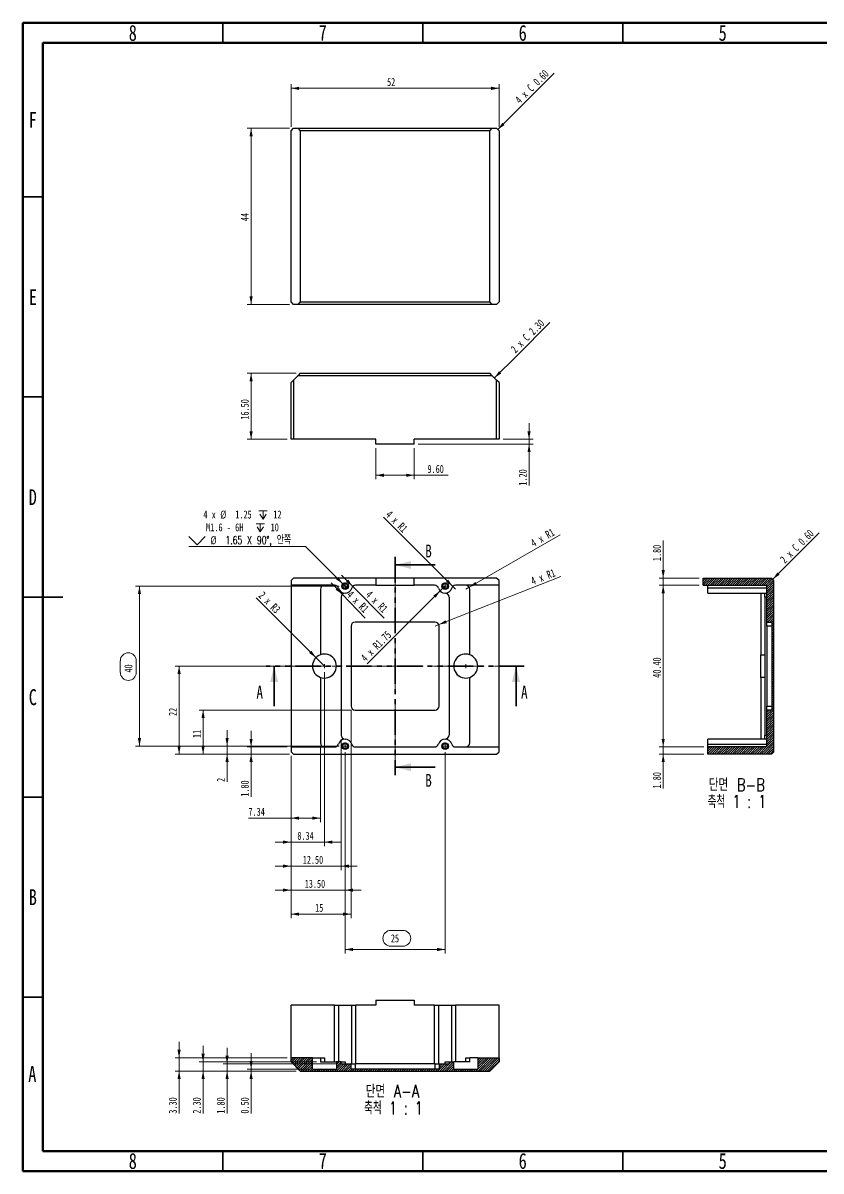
# Model space of a CAD drawing. Header units: millimetres. Extents: x 15 to 415, y 5 to 292.
# Drawn here: x 15 to 214.5, y 5 to 292 of the extents above; entities that cross this region are included whole.
import ezdxf

# ---------------------------------------------------------------- set-up
doc = ezdxf.new("R2010")
doc.units = ezdxf.units.MM
doc.linetypes.add('CENTERX2', pattern=[20.32, 12.7, -2.54, 2.54, -2.54])
doc.linetypes.add('PHANTOM', pattern=[12.7, 6.35, -1.27, 1.27, -1.27, 1.27, -1.27])
doc.styles.add('SLDTEXTSTYLE0', font='TXT', dxfattribs={"width": 0.75})
doc.styles.add('SLDTEXTSTYLE10', font='TXT', dxfattribs={"width": 0.75, "bigfont": 'bigfont'})
doc.styles.add('SLDTEXTSTYLE11', font='TXT', dxfattribs={"width": 0.65625, "bigfont": 'bigfont'})
doc.styles.add('SLDTEXTSTYLE7', font='TXT', dxfattribs={"width": 0.666667})
doc.styles.add('SLDTEXTSTYLE8', font='TXT', dxfattribs={"width": 0.694444})
doc.styles.add('SLDTEXTSTYLE9', font='TXT', dxfattribs={"width": 0.696429, "bigfont": 'bigfont'})
doc.dimstyles.new('SLDDIMSTYLE0', dxfattribs={"dimtxt": 2, "dimasz": 2, "dimexe": 0, "dimexo": 0.0625, "dimgap": 0.5, "dimtad": 0, "dimtih": 1, "dimtoh": 1, "dimrnd": 1e-09, "dimzin": 12, "dimdsep": 46, "dimtxsty": 'SLDTEXTSTYLE0', "dimblk1": 'NONE', "dimsah": 1, "dimcen": 0, "dimadec": 0, "dimazin": 3, "dimtfac": 1, "dimtmove": 0, "dimatfit": 3, "dimldrblk": 'NONE', "dimfxl": 1, "dimfrac": 2, "dimtolj": 1, "dimtzin": 12, "dimarcsym": 0})
doc.dimstyles.new('SLDDIMSTYLE1', dxfattribs={"dimtxt": 2, "dimasz": 2, "dimexe": 0, "dimexo": 0.0625, "dimgap": 0.5, "dimtad": 1, "dimrnd": 1e-09, "dimzin": 4, "dimdsep": 46, "dimtxsty": 'SLDTEXTSTYLE0', "dimsah": 1, "dimcen": 0.09, "dimadec": 0, "dimazin": 1, "dimtfac": 1, "dimtmove": 0, "dimatfit": 0, "dimfxl": 1, "dimfrac": 2, "dimtolj": 1, "dimtzin": 12, "dimarcsym": 0})
doc.dimstyles.new('SLDDIMSTYLE2', dxfattribs={"dimtxt": 2, "dimasz": 2, "dimexe": 0, "dimexo": 0.0625, "dimgap": 0.5, "dimtad": 1, "dimrnd": 1e-09, "dimzin": 12, "dimdsep": 46, "dimtxsty": 'SLDTEXTSTYLE0', "dimsah": 1, "dimcen": 0.09, "dimadec": 0, "dimazin": 3, "dimtfac": 1, "dimtmove": 0, "dimatfit": 0, "dimfxl": 1, "dimfrac": 2, "dimtolj": 1, "dimtzin": 12, "dimarcsym": 0})
doc.dimstyles.new('SLDDIMSTYLE3', dxfattribs={"dimtxt": 2, "dimasz": 2, "dimexe": 0, "dimexo": 0.0625, "dimgap": 0.5, "dimtad": 1, "dimrnd": 1e-09, "dimzin": 12, "dimdsep": 46, "dimtxsty": 'SLDTEXTSTYLE0', "dimsah": 1, "dimcen": 0.09, "dimadec": 0, "dimazin": 3, "dimtfac": 1, "dimtofl": 0, "dimtmove": 0, "dimatfit": 3, "dimfxl": 1, "dimfrac": 2, "dimtolj": 1, "dimtzin": 12, "dimarcsym": 0})
doc.dimstyles.new('SLDDIMSTYLE4', dxfattribs={"dimtxt": 2, "dimasz": 2, "dimexe": 0, "dimexo": 0.0625, "dimgap": 0.5, "dimtad": 1, "dimrnd": 1e-09, "dimzin": 12, "dimdsep": 46, "dimtxsty": 'SLDTEXTSTYLE0', "dimsah": 1, "dimcen": 0, "dimadec": 0, "dimazin": 3, "dimtfac": 1, "dimtofl": 0, "dimtmove": 0, "dimatfit": 3, "dimfxl": 1, "dimfrac": 2, "dimtolj": 1, "dimtzin": 12, "dimarcsym": 0})
doc.dimstyles.new('SLDDIMSTYLE5', dxfattribs={"dimtxt": 2, "dimasz": 2, "dimexe": 0, "dimexo": 0.0625, "dimgap": 0.5, "dimtad": 1, "dimrnd": 1e-09, "dimzin": 12, "dimdsep": 46, "dimtxsty": 'SLDTEXTSTYLE0', "dimsah": 1, "dimcen": 0, "dimadec": 0, "dimazin": 3, "dimtfac": 1, "dimtofl": 0, "dimtmove": 1, "dimatfit": 3, "dimfxl": 1, "dimfrac": 2, "dimtolj": 1, "dimtzin": 12, "dimarcsym": 0})
doc.dimstyles.new('SLDDIMSTYLE6', dxfattribs={"dimtxt": 2, "dimasz": 2, "dimexe": 0, "dimexo": 0.0625, "dimgap": 0.5, "dimtad": 1, "dimrnd": 1e-09, "dimzin": 4, "dimdsep": 46, "dimtxsty": 'SLDTEXTSTYLE0', "dimsah": 1, "dimcen": 0.09, "dimadec": 0, "dimazin": 1, "dimtfac": 1, "dimtofl": 0, "dimtmove": 0, "dimatfit": 3, "dimfxl": 1, "dimfrac": 2, "dimtolj": 1, "dimtzin": 12, "dimarcsym": 0})
doc.dimstyles.new('SLDDIMSTYLE7', dxfattribs={"dimtxt": 2, "dimasz": 2, "dimexe": 0, "dimexo": 0.0625, "dimgap": 0.5, "dimtad": 1, "dimrnd": 1e-09, "dimzin": 0, "dimdsep": 46, "dimtxsty": 'SLDTEXTSTYLE0', "dimsah": 1, "dimcen": 0.09, "dimadec": 0, "dimazin": 0, "dimtfac": 1, "dimtmove": 0, "dimatfit": 0, "dimfxl": 1, "dimfrac": 2, "dimtolj": 1, "dimtzin": 12, "dimarcsym": 0})

# ---------------------------------------------------------------- blocks, each defined once
blk = doc.blocks.new('SW_SYMBOL_HOLE_DEPTH')
at = {"color": 0, "linetype": 'Continuous', "lineweight": 18}
for p, q in [((0, 875), (800, 875)), ((100, 555), (400, 75)), ((400, 875), (400, 75)), ((700, 555), (400, 75))]:
    blk.add_line(p, q, dxfattribs=at)
blk = doc.blocks.new('SW_SYMBOL_HOLE_SINK')
at = {"color": 0, "linetype": 'Continuous', "lineweight": 18}
for p, q in [((0, 875), (800, 75)), ((800, 75), (1600, 875))]:
    blk.add_line(p, q, dxfattribs=at)
blk = doc.blocks.new('_D')
at = {"color": 7, "linetype": 'Continuous', "lineweight": 18}
for p, q in [((85.66, 161.11), (56.48, 161.11)), ((94.96, 151.82), (85.66, 161.11)), ((96.12, 150.65), (94.96, 151.82))]:
    blk.add_line(p, q, dxfattribs=at)
blk.add_solid([(94.96, 151.82), (93.82, 153.51), (93.26, 152.95)], dxfattribs=at)
at = {"color": 7, "linetype": 'Continuous', "lineweight": 18, "xscale": 0.0025546875, "yscale": 0.0025546875, "zscale": 0.0025546875}
for name, p in [('SW_SYMBOL_HOLE_DEPTH', (74, 167.8)), ('SW_SYMBOL_HOLE_DEPTH', (73.32, 164.59)), ('SW_SYMBOL_HOLE_SINK', (56.48, 161.38))]:
    blk.add_blockref(name, p, dxfattribs=at)
at = {"color": 7, "linetype": 'Continuous', "lineweight": 18, "char_height": 2, "attachment_point": 1}
for s, insert, style in [('4 x', (60.1, 170.13), 'SLDTEXTSTYLE7'), ('%%c', (64.33, 170.1), 'SLDTEXTSTYLE0'), ('1.25', (68.1, 170.13), 'SLDTEXTSTYLE0'), ('12', (77.61, 170.13), 'SLDTEXTSTYLE0'), ('M1.6 - 6H', (60.77, 166.92), 'SLDTEXTSTYLE8'), ('10', (76.93, 166.92), 'SLDTEXTSTYLE0'), ('%%c', (61.88, 163.69), 'SLDTEXTSTYLE0'), ('1.65 X 90\\M+1818B, 안쪽', (65.65, 163.72), 'SLDTEXTSTYLE9')]:
    blk.add_mtext(s, dxfattribs=dict(at, insert=insert, style=style))
blk = doc.blocks.new('_NONE')
blk = doc.blocks.new('_D_1')
at = {"color": 7, "linetype": 'Continuous', "lineweight": 18}
for p, q in [((72.04, 111.03), (72.04, 115.03)), ((81.04, 111.03), (71.04, 111.03)), ((81.64, 109.23), (71.04, 109.23)), ((72.04, 109.23), (72.04, 111.03)), ((72.04, 109.23), (72.04, 98.58))]:
    blk.add_line(p, q, dxfattribs=at)
for points in [[(72.04, 111.03), (72.44, 113.03), (71.64, 113.03)], [(72.04, 109.23), (71.64, 107.23), (72.44, 107.23)]]:
    blk.add_solid(points, dxfattribs=at)
at = {"color": 7, "linetype": 'Continuous', "lineweight": 18, "insert": (69.46, 98.58), "char_height": 2, "attachment_point": 1, "rotation": 90, "style": 'SLDTEXTSTYLE0'}
blk.add_mtext('1.80', dxfattribs=at)
blk = doc.blocks.new('_D_2')
at = {"color": 7, "linetype": 'Continuous', "lineweight": 18}
for p, q in [((66.04, 111.23), (66.04, 115.23)), ((94.04, 111.23), (65.04, 111.23)), ((81.64, 109.23), (65.04, 109.23)), ((66.04, 109.23), (66.04, 111.23)), ((66.04, 109.23), (66.04, 102.28))]:
    blk.add_line(p, q, dxfattribs=at)
for points in [[(66.04, 111.23), (66.44, 113.23), (65.64, 113.23)], [(66.04, 109.23), (65.64, 107.23), (66.44, 107.23)]]:
    blk.add_solid(points, dxfattribs=at)
at = {"color": 7, "linetype": 'Continuous', "lineweight": 18, "insert": (63.46, 102.28), "char_height": 2, "attachment_point": 1, "rotation": 90, "style": 'SLDTEXTSTYLE0'}
blk.add_mtext('2', dxfattribs=at)
blk = doc.blocks.new('_D_3')
at = {"color": 7, "linetype": 'Continuous', "lineweight": 18}
for p, q in [((97.04, 120.23), (59.04, 120.23)), ((60.04, 109.23), (60.04, 120.23)), ((81.64, 109.23), (59.04, 109.23))]:
    blk.add_line(p, q, dxfattribs=at)
for points in [[(60.04, 120.23), (59.64, 118.23), (60.44, 118.23)], [(60.04, 109.23), (60.44, 111.23), (59.64, 111.23)]]:
    blk.add_solid(points, dxfattribs=at)
at = {"color": 7, "linetype": 'Continuous', "lineweight": 18, "insert": (57.46, 113.26), "char_height": 2, "attachment_point": 1, "rotation": 90, "style": 'SLDTEXTSTYLE0'}
blk.add_mtext('11', dxfattribs=at)
blk = doc.blocks.new('_D_4')
at = {"color": 7, "linetype": 'Continuous', "lineweight": 18}
for p, q in [((88.88, 131.23), (53.04, 131.23)), ((54.04, 109.23), (54.04, 131.23)), ((81.64, 109.23), (53.04, 109.23))]:
    blk.add_line(p, q, dxfattribs=at)
for points in [[(54.04, 131.23), (53.64, 129.23), (54.44, 129.23)], [(54.04, 109.23), (54.44, 111.23), (53.64, 111.23)]]:
    blk.add_solid(points, dxfattribs=at)
at = {"color": 7, "linetype": 'Continuous', "lineweight": 18, "insert": (51.46, 118.76), "char_height": 2, "attachment_point": 1, "rotation": 90, "style": 'SLDTEXTSTYLE0'}
blk.add_mtext('22', dxfattribs=at)
blk = doc.blocks.new('_D_5')
at = {"color": 7, "linetype": 'Continuous', "lineweight": 18}
for p, q in [((89.38, 111.03), (89.38, 92.23)), ((82.04, 108.83), (82.04, 92.23)), ((82.04, 93.23), (71.39, 93.23)), ((82.04, 93.23), (89.38, 93.23))]:
    blk.add_line(p, q, dxfattribs=at)
for points in [[(82.04, 93.23), (84.04, 92.83), (84.04, 93.63)], [(89.38, 93.23), (87.38, 93.63), (87.38, 92.83)]]:
    blk.add_solid(points, dxfattribs=at)
at = {"color": 7, "linetype": 'Continuous', "lineweight": 18, "insert": (71.39, 95.81), "char_height": 2, "attachment_point": 1, "style": 'SLDTEXTSTYLE0'}
blk.add_mtext('7.34', dxfattribs=at)
blk = doc.blocks.new('_D_6')
at = {"color": 7, "linetype": 'Continuous', "lineweight": 18}
for p, q in [((90.38, 129.73), (90.38, 86.23)), ((82.04, 108.83), (82.04, 86.23)), ((82.04, 87.23), (78.04, 87.23)), ((82.04, 87.23), (90.38, 87.23)), ((90.38, 87.23), (94.38, 87.23))]:
    blk.add_line(p, q, dxfattribs=at)
for points in [[(82.04, 87.23), (80.04, 87.63), (80.04, 86.83)], [(90.38, 87.23), (92.38, 86.83), (92.38, 87.63)]]:
    blk.add_solid(points, dxfattribs=at)
at = {"color": 7, "linetype": 'Continuous', "lineweight": 18, "insert": (83.62, 89.81), "char_height": 2, "attachment_point": 1, "style": 'SLDTEXTSTYLE0'}
blk.add_mtext('8.34', dxfattribs=at)
blk = doc.blocks.new('_D_7')
at = {"color": 7, "linetype": 'Continuous', "lineweight": 18}
for p, q in [((94.54, 112.98), (94.54, 80.23)), ((82.04, 108.83), (82.04, 80.23)), ((82.04, 81.23), (78.04, 81.23)), ((82.04, 81.23), (94.54, 81.23)), ((94.54, 81.23), (98.54, 81.23))]:
    blk.add_line(p, q, dxfattribs=at)
for points in [[(82.04, 81.23), (80.04, 81.63), (80.04, 80.83)], [(94.54, 81.23), (96.54, 80.83), (96.54, 81.63)]]:
    blk.add_solid(points, dxfattribs=at)
at = {"color": 7, "linetype": 'Continuous', "lineweight": 18, "insert": (84.96, 83.81), "char_height": 2, "attachment_point": 1, "style": 'SLDTEXTSTYLE0'}
blk.add_mtext('12.50', dxfattribs=at)
blk = doc.blocks.new('_D_8')
at = {"color": 7, "linetype": 'Continuous', "lineweight": 18}
for p, q in [((95.54, 109.73), (95.54, 74.23)), ((82.04, 108.83), (82.04, 74.23)), ((82.04, 75.23), (78.04, 75.23)), ((82.04, 75.23), (95.54, 75.23)), ((95.54, 75.23), (99.54, 75.23))]:
    blk.add_line(p, q, dxfattribs=at)
for points in [[(82.04, 75.23), (80.04, 75.63), (80.04, 74.83)], [(95.54, 75.23), (97.54, 74.83), (97.54, 75.63)]]:
    blk.add_solid(points, dxfattribs=at)
at = {"color": 7, "linetype": 'Continuous', "lineweight": 18, "insert": (85.46, 77.81), "char_height": 2, "attachment_point": 1, "style": 'SLDTEXTSTYLE0'}
blk.add_mtext('13.50', dxfattribs=at)
blk = doc.blocks.new('_D_9')
at = {"color": 7, "linetype": 'Continuous', "lineweight": 18}
for p, q in [((97.04, 120.23), (97.04, 68.23)), ((82.04, 108.83), (82.04, 68.23)), ((82.04, 69.23), (97.04, 69.23))]:
    blk.add_line(p, q, dxfattribs=at)
for points in [[(82.04, 69.23), (84.04, 68.83), (84.04, 69.63)], [(97.04, 69.23), (95.04, 69.63), (95.04, 68.83)]]:
    blk.add_solid(points, dxfattribs=at)
at = {"color": 7, "linetype": 'Continuous', "lineweight": 18, "insert": (88.06, 71.81), "char_height": 2, "attachment_point": 1, "style": 'SLDTEXTSTYLE0'}
blk.add_mtext('15', dxfattribs=at)
blk = doc.blocks.new('_D_10')
at = {"color": 7, "linetype": 'Continuous', "lineweight": 18}
for q in [(73.34, 148.27), (90.38, 131.23)]:
    blk.add_line((88.26, 133.35), q, dxfattribs=at)
blk.add_solid([(88.26, 133.35), (87.13, 135.05), (86.56, 134.49)], dxfattribs=at)
at = {"color": 7, "linetype": 'Continuous', "lineweight": 18, "char_height": 2, "attachment_point": 1, "rotation": 315}
for s, insert, style in [('2 x', (75.16, 150.09), 'SLDTEXTSTYLE7'), ('R3', (78.15, 147.1), 'SLDTEXTSTYLE0')]:
    blk.add_mtext(s, dxfattribs=dict(at, insert=insert, style=style))
blk = doc.blocks.new('_D_11')
at = {"color": 7, "linetype": 'Continuous', "lineweight": 18}
for q in [(149.52, 153.6), (118.04, 141.23)]:
    blk.add_line((118.97, 141.6), q, dxfattribs=at)
blk.add_solid([(118.97, 141.6), (120.98, 141.96), (120.69, 142.7)], dxfattribs=at)
at = {"color": 7, "linetype": 'Continuous', "lineweight": 18, "char_height": 2, "attachment_point": 1, "rotation": 21.4494}
for s, insert, style in [('R1', (145.7, 154.87), 'SLDTEXTSTYLE0'), ('4 x', (141.75, 153.32), 'SLDTEXTSTYLE7')]:
    blk.add_mtext(s, dxfattribs=dict(at, insert=insert, style=style))
blk = doc.blocks.new('_D_12')
at = {"color": 7, "linetype": 'Continuous', "lineweight": 18}
for q in [(101.09, 131.79), (120.54, 151.23)]:
    blk.add_line((119.3, 150), q, dxfattribs=at)
blk.add_solid([(119.3, 150), (117.6, 148.86), (118.17, 148.3)], dxfattribs=at)
at = {"color": 7, "linetype": 'Continuous', "lineweight": 18, "char_height": 2, "attachment_point": 1, "rotation": 45}
for s, insert, style in [('R1.75', (102.27, 136.6), 'SLDTEXTSTYLE0'), ('4 x', (99.27, 133.61), 'SLDTEXTSTYLE7')]:
    blk.add_mtext(s, dxfattribs=dict(at, insert=insert, style=style))
blk = doc.blocks.new('_D_13')
at = {"color": 7, "linetype": 'Continuous', "lineweight": 18}
for q in [(149.33, 164.08), (125.7, 150.43)]:
    blk.add_line((126.57, 150.93), q, dxfattribs=at)
blk.add_solid([(126.57, 150.93), (128.5, 151.59), (128.1, 152.28)], dxfattribs=at)
at = {"color": 7, "linetype": 'Continuous', "lineweight": 18, "char_height": 2, "attachment_point": 1, "rotation": 30}
for s, insert, style in [('R1', (145.36, 164.76), 'SLDTEXTSTYLE0'), ('4 x', (141.69, 162.64), 'SLDTEXTSTYLE7')]:
    blk.add_mtext(s, dxfattribs=dict(at, insert=insert, style=style))
blk = doc.blocks.new('_D_14')
at = {"color": 7, "linetype": 'Continuous', "lineweight": 18}
for q in [(94.65, 153.98), (105.31, 143.23)]:
    blk.add_line((97.46, 151.14), q, dxfattribs=at)
blk.add_solid([(97.46, 151.14), (96.34, 152.84), (95.77, 152.28)], dxfattribs=at)
at = {"color": 7, "linetype": 'Continuous', "lineweight": 18, "char_height": 2, "attachment_point": 1, "rotation": 315}
for s, insert, style in [('4 x', (101.95, 150.24), 'SLDTEXTSTYLE7'), ('R1', (104.95, 147.24), 'SLDTEXTSTYLE0')]:
    blk.add_mtext(s, dxfattribs=dict(at, insert=insert, style=style))
blk = doc.blocks.new('_D_15')
at = {"color": 7, "linetype": 'Continuous', "lineweight": 18}
for q in [(92.04, 152.06), (100.6, 143.25)]:
    blk.add_line((94.83, 149.19), q, dxfattribs=at)
blk.add_solid([(94.83, 149.19), (93.72, 150.9), (93.15, 150.35)], dxfattribs=at)
at = {"color": 7, "linetype": 'Continuous', "lineweight": 18, "char_height": 2, "attachment_point": 1, "rotation": 315}
for s, insert, style in [('4 x', (97.24, 150.26), 'SLDTEXTSTYLE7'), ('R1', (100.24, 147.27), 'SLDTEXTSTYLE0')]:
    blk.add_mtext(s, dxfattribs=dict(at, insert=insert, style=style))
blk = doc.blocks.new('_D_16')
at = {"color": 7, "linetype": 'Continuous', "lineweight": 18}
for q in [(105.13, 168.48), (123.17, 150.43)]:
    blk.add_line((122.46, 151.14), q, dxfattribs=at)
blk.add_solid([(122.46, 151.14), (121.33, 152.84), (120.77, 152.27)], dxfattribs=at)
at = {"color": 7, "linetype": 'Continuous', "lineweight": 18, "char_height": 2, "attachment_point": 1, "rotation": 315}
for s, insert, style in [('4 x', (106.95, 170.3), 'SLDTEXTSTYLE7'), ('R1', (109.94, 167.3), 'SLDTEXTSTYLE0')]:
    blk.add_mtext(s, dxfattribs=dict(at, insert=insert, style=style))
blk = doc.blocks.new('_D_17')
at = {"color": 7, "linetype": 'Continuous', "lineweight": 18}
for p, q in [((95.54, 109.73), (95.54, 59.39)), ((120.54, 109.73), (120.54, 59.39)), ((107, 65.17), (109.96, 65.17)), ((95.54, 60.39), (120.54, 60.39)), ((109.96, 61.19), (107, 61.19))]:
    blk.add_line(p, q, dxfattribs=at)
for centre, start, end in [((107, 63.18), 90, 270), ((109.96, 63.18), 270, 90)]:
    blk.add_arc(centre, 1.99, start, end, dxfattribs=at)
for points in [[(95.54, 60.39), (97.54, 59.99), (97.54, 60.79)], [(120.54, 60.39), (118.54, 60.79), (118.54, 59.99)]]:
    blk.add_solid(points, dxfattribs=at)
at = {"color": 7, "linetype": 'Continuous', "lineweight": 18, "insert": (107, 64.17), "char_height": 2, "attachment_point": 1, "style": 'SLDTEXTSTYLE0'}
blk.add_mtext('25', dxfattribs=at)
blk = doc.blocks.new('_D_18')
at = {"color": 7, "linetype": 'Continuous', "lineweight": 18}
for p, q in [((94.04, 151.23), (43.13, 151.23)), ((44.13, 151.23), (44.13, 111.23)), ((39.34, 129.62), (39.34, 132.58)), ((43.33, 132.58), (43.33, 129.62)), ((94.04, 111.23), (43.13, 111.23))]:
    blk.add_line(p, q, dxfattribs=at)
for centre, start, end in [((41.34, 132.58), 0, 180), ((41.34, 129.62), 180, 0)]:
    blk.add_arc(centre, 1.99, start, end, dxfattribs=at)
for points in [[(44.13, 151.23), (43.73, 149.23), (44.53, 149.23)], [(44.13, 111.23), (44.53, 113.23), (43.73, 113.23)]]:
    blk.add_solid(points, dxfattribs=at)
at = {"color": 7, "linetype": 'Continuous', "lineweight": 18, "insert": (40.35, 129.62), "char_height": 2, "attachment_point": 1, "rotation": 90, "style": 'SLDTEXTSTYLE0'}
blk.add_mtext('40', dxfattribs=at)
blk = doc.blocks.new('SW_CENTERMARKSYMBOL_0')
at = {"color": 0, "linetype": 'Continuous', "lineweight": 0}
for q in [(-0.5, 0), (0, 0.5), (0, -0.5), (0.5, 0)]:
    blk.add_line((0, 0), q, dxfattribs=at)
blk = doc.blocks.new('SW_CENTERMARKSYMBOL_1')
at = {"color": 0, "linetype": 'Continuous', "lineweight": 0}
for q in [(-0.5, 0), (0, 0.5), (0, -0.5), (0.5, 0)]:
    blk.add_line((0, 0), q, dxfattribs=at)
blk = doc.blocks.new('SW_CENTERMARKSYMBOL_2')
at = {"color": 0, "linetype": 'Continuous', "lineweight": 0}
for q in [(-0.5, 0), (0, 0.5), (0, -0.5), (0.5, 0)]:
    blk.add_line((0, 0), q, dxfattribs=at)
blk = doc.blocks.new('SW_CENTERMARKSYMBOL_3')
at = {"color": 0, "linetype": 'Continuous', "lineweight": 0}
for q in [(-0.5, 0), (0, 0.5), (0, -0.5), (0.5, 0)]:
    blk.add_line((0, 0), q, dxfattribs=at)
blk = doc.blocks.new('SW_CENTERMARKSYMBOL_4')
at = {"color": 0, "linetype": 'Continuous', "lineweight": 0}
for q in [(-0.5, 0), (0, 0.5), (0, -0.5), (0.5, 0)]:
    blk.add_line((0, 0), q, dxfattribs=at)
blk = doc.blocks.new('SW_CENTERMARKSYMBOL_5')
at = {"color": 0, "linetype": 'Continuous', "lineweight": 0}
for q in [(-0.5, 0), (0, 0.5), (0, -0.5), (0.5, 0)]:
    blk.add_line((0, 0), q, dxfattribs=at)
blk = doc.blocks.new('SW_CHAMFER_DIMENSION_0')
at = {"color": 0, "linetype": 'Continuous', "lineweight": 18}
for p, q in [((0, 0), (8.18, 8.18)), ((-5.66, -5.64), (0, 0))]:
    blk.add_line(p, q, dxfattribs=at)
blk.add_solid([(-5.66, -5.64), (-3.96, -4.51), (-4.52, -3.95)], dxfattribs=at)
at = {"color": 0, "linetype": 'Continuous', "lineweight": 18, "char_height": 2, "attachment_point": 1, "rotation": 45}
for s, insert, style in [('2.30', (2.7, 6.35), 'SLDTEXTSTYLE0'), ('2 x', (-1.82, 1.82), 'SLDTEXTSTYLE7'), ('C', (1.17, 4.82), 'SLDTEXTSTYLE0')]:
    blk.add_mtext(s, dxfattribs=dict(at, insert=insert, style=style))
blk = doc.blocks.new('_D_19')
at = {"color": 7, "linetype": 'Continuous', "lineweight": 18}
for p, q in [((103.24, 185.72), (103.24, 177.93)), ((112.84, 185.72), (112.84, 177.93)), ((112.84, 178.93), (103.24, 178.93)), ((112.84, 178.93), (121.32, 178.93))]:
    blk.add_line(p, q, dxfattribs=at)
for points in [[(103.24, 178.93), (105.24, 178.53), (105.24, 179.33)], [(112.84, 178.93), (110.84, 179.33), (110.84, 178.53)]]:
    blk.add_solid(points, dxfattribs=at)
at = {"color": 7, "linetype": 'Continuous', "lineweight": 18, "insert": (116.15, 181.51), "char_height": 2, "attachment_point": 1, "style": 'SLDTEXTSTYLE0'}
blk.add_mtext('9.60', dxfattribs=at)
blk = doc.blocks.new('_D_20')
at = {"color": 7, "linetype": 'Continuous', "lineweight": 18}
for p, q in [((141.54, 187.92), (141.54, 191.92)), ((113.84, 186.72), (142.54, 186.72)), ((135.04, 187.92), (142.54, 187.92)), ((141.54, 186.72), (141.54, 187.92)), ((141.54, 186.72), (141.54, 176.34))]:
    blk.add_line(p, q, dxfattribs=at)
for points in [[(141.54, 187.92), (141.94, 189.92), (141.14, 189.92)], [(141.54, 186.72), (141.14, 184.72), (141.94, 184.72)]]:
    blk.add_solid(points, dxfattribs=at)
at = {"color": 7, "linetype": 'Continuous', "lineweight": 18, "insert": (138.96, 176.34), "char_height": 2, "attachment_point": 1, "rotation": 90, "style": 'SLDTEXTSTYLE0'}
blk.add_mtext('1.20', dxfattribs=at)
blk = doc.blocks.new('_D_21')
at = {"color": 7, "linetype": 'Continuous', "lineweight": 18}
for p, q in [((83.34, 204.42), (71.04, 204.42)), ((72.04, 204.42), (72.04, 187.92)), ((81.04, 187.92), (71.04, 187.92))]:
    blk.add_line(p, q, dxfattribs=at)
for points in [[(72.04, 204.42), (71.64, 202.42), (72.44, 202.42)], [(72.04, 187.92), (72.44, 189.92), (71.64, 189.92)]]:
    blk.add_solid(points, dxfattribs=at)
at = {"color": 7, "linetype": 'Continuous', "lineweight": 18, "insert": (69.46, 192.84), "char_height": 2, "attachment_point": 1, "rotation": 90, "style": 'SLDTEXTSTYLE0'}
blk.add_mtext('16.50', dxfattribs=at)
blk = doc.blocks.new('_D_22')
at = {"color": 7, "linetype": 'Continuous', "lineweight": 18}
for p, q in [((81.64, 265.66), (71.04, 265.66)), ((72.04, 265.66), (72.04, 221.66)), ((81.64, 221.66), (71.04, 221.66))]:
    blk.add_line(p, q, dxfattribs=at)
for points in [[(72.04, 265.66), (71.64, 263.66), (72.44, 263.66)], [(72.04, 221.66), (72.44, 223.66), (71.64, 223.66)]]:
    blk.add_solid(points, dxfattribs=at)
at = {"color": 7, "linetype": 'Continuous', "lineweight": 18, "insert": (69.46, 242.47), "char_height": 2, "attachment_point": 1, "rotation": 90, "style": 'SLDTEXTSTYLE0'}
blk.add_mtext('44', dxfattribs=at)
blk = doc.blocks.new('_D_23')
at = {"color": 7, "linetype": 'Continuous', "lineweight": 18}
for p, q in [((82.04, 266.06), (82.04, 276.66)), ((82.04, 275.66), (134.04, 275.66)), ((134.04, 266.06), (134.04, 276.66))]:
    blk.add_line(p, q, dxfattribs=at)
for points in [[(82.04, 275.66), (84.04, 275.26), (84.04, 276.06)], [(134.04, 275.66), (132.04, 276.06), (132.04, 275.26)]]:
    blk.add_solid(points, dxfattribs=at)
at = {"color": 7, "linetype": 'Continuous', "lineweight": 18, "insert": (106.04, 278.24), "char_height": 2, "attachment_point": 1, "style": 'SLDTEXTSTYLE0'}
blk.add_mtext('52', dxfattribs=at)
blk = doc.blocks.new('SW_CHAMFER_DIMENSION_1')
at = {"color": 0, "linetype": 'Continuous', "lineweight": 18}
for p, q in [((0, 0), (8.18, 8.18)), ((-5.92, -5.9), (0, 0))]:
    blk.add_line(p, q, dxfattribs=at)
blk.add_solid([(-5.92, -5.9), (-4.22, -4.77), (-4.78, -4.21)], dxfattribs=at)
at = {"color": 0, "linetype": 'Continuous', "lineweight": 18, "char_height": 2, "attachment_point": 1, "rotation": 45}
for s, insert, style in [('0.60', (2.7, 6.35), 'SLDTEXTSTYLE0'), ('4 x', (-1.82, 1.82), 'SLDTEXTSTYLE7'), ('C', (1.17, 4.82), 'SLDTEXTSTYLE0')]:
    blk.add_mtext(s, dxfattribs=dict(at, insert=insert, style=style))
blk = doc.blocks.new('_D_24')
at = {"color": 7, "linetype": 'Continuous', "lineweight": 18}
for p, q in [((72.04, 30.5), (72.04, 34.5)), ((86.38, 30.5), (71.04, 30.5)), ((83.34, 30), (71.04, 30)), ((72.04, 30), (72.04, 30.5)), ((72.04, 30), (72.04, 19.35))]:
    blk.add_line(p, q, dxfattribs=at)
for points in [[(72.04, 30.5), (72.44, 32.5), (71.64, 32.5)], [(72.04, 30), (71.64, 28), (72.44, 28)]]:
    blk.add_solid(points, dxfattribs=at)
at = {"color": 7, "linetype": 'Continuous', "lineweight": 18, "insert": (69.46, 19.35), "char_height": 2, "attachment_point": 1, "rotation": 90, "style": 'SLDTEXTSTYLE0'}
blk.add_mtext('0.50', dxfattribs=at)
blk = doc.blocks.new('_D_25')
at = {"color": 7, "linetype": 'Continuous', "lineweight": 18}
for p, q in [((66.04, 31.8), (66.04, 35.8)), ((93.54, 31.8), (65.04, 31.8)), ((66.04, 30), (66.04, 31.8)), ((83.34, 30), (65.04, 30)), ((66.04, 30), (66.04, 19.35))]:
    blk.add_line(p, q, dxfattribs=at)
for points in [[(66.04, 31.8), (66.44, 33.8), (65.64, 33.8)], [(66.04, 30), (65.64, 28), (66.44, 28)]]:
    blk.add_solid(points, dxfattribs=at)
at = {"color": 7, "linetype": 'Continuous', "lineweight": 18, "insert": (63.46, 19.35), "char_height": 2, "attachment_point": 1, "rotation": 90, "style": 'SLDTEXTSTYLE0'}
blk.add_mtext('1.80', dxfattribs=at)
blk = doc.blocks.new('_D_26')
at = {"color": 7, "linetype": 'Continuous', "lineweight": 18}
for p, q in [((60.04, 32.3), (60.04, 36.3)), ((88.38, 32.3), (59.04, 32.3)), ((60.04, 30), (60.04, 32.3)), ((83.34, 30), (59.04, 30)), ((60.04, 30), (60.04, 19.35))]:
    blk.add_line(p, q, dxfattribs=at)
for points in [[(60.04, 32.3), (60.44, 34.3), (59.64, 34.3)], [(60.04, 30), (59.64, 28), (60.44, 28)]]:
    blk.add_solid(points, dxfattribs=at)
at = {"color": 7, "linetype": 'Continuous', "lineweight": 18, "insert": (57.46, 19.35), "char_height": 2, "attachment_point": 1, "rotation": 90, "style": 'SLDTEXTSTYLE0'}
blk.add_mtext('2.30', dxfattribs=at)
blk = doc.blocks.new('_D_27')
at = {"color": 7, "linetype": 'Continuous', "lineweight": 18}
for p, q in [((54.04, 33.3), (54.04, 37.3)), ((81.04, 33.3), (53.04, 33.3)), ((54.04, 30), (54.04, 33.3)), ((83.34, 30), (53.04, 30)), ((54.04, 30), (54.04, 19.35))]:
    blk.add_line(p, q, dxfattribs=at)
for points in [[(54.04, 33.3), (54.44, 35.3), (53.64, 35.3)], [(54.04, 30), (53.64, 28), (54.44, 28)]]:
    blk.add_solid(points, dxfattribs=at)
at = {"color": 7, "linetype": 'Continuous', "lineweight": 18, "insert": (51.46, 19.35), "char_height": 2, "attachment_point": 1, "rotation": 90, "style": 'SLDTEXTSTYLE0'}
blk.add_mtext('3.30', dxfattribs=at)
blk = doc.blocks.new('SW_NOTE_2')
at = {"color": 0, "linetype": 'Continuous', "lineweight": 0, "char_height": 3.2, "attachment_point": 2}
for s, insert, style in [('단면 A-A', (7.6, 4.13), 'SLDTEXTSTYLE10'), ('축척 1 : 1', (7.78, -0.07), 'SLDTEXTSTYLE11')]:
    blk.add_mtext(s, dxfattribs=dict(at, insert=insert, style=style))
blk = doc.blocks.new('SW_CHAMFER_DIMENSION_2')
at = {"color": 0, "linetype": 'Continuous', "lineweight": 18}
for p, q in [((0, 0), (8.18, 8.18)), ((-3.43, -3.41), (0, 0))]:
    blk.add_line(p, q, dxfattribs=at)
blk.add_solid([(-3.43, -3.41), (-1.73, -2.28), (-2.29, -1.71)], dxfattribs=at)
at = {"color": 0, "linetype": 'Continuous', "lineweight": 18, "char_height": 2, "attachment_point": 1, "rotation": 45}
for s, insert, style in [('0.60', (2.7, 6.35), 'SLDTEXTSTYLE0'), ('2 x', (-1.82, 1.82), 'SLDTEXTSTYLE7'), ('C', (1.17, 4.82), 'SLDTEXTSTYLE0')]:
    blk.add_mtext(s, dxfattribs=dict(at, insert=insert, style=style))
blk = doc.blocks.new('_D_28')
at = {"color": 7, "linetype": 'Continuous', "lineweight": 18}
for p, q in [((175.08, 111.03), (175.08, 115.03)), ((185.28, 111.03), (174.08, 111.03)), ((185.28, 109.23), (174.08, 109.23)), ((175.08, 109.23), (175.08, 111.03)), ((175.08, 109.23), (175.08, 100.65))]:
    blk.add_line(p, q, dxfattribs=at)
for points in [[(175.08, 111.03), (175.48, 113.03), (174.68, 113.03)], [(175.08, 109.23), (174.68, 107.23), (175.48, 107.23)]]:
    blk.add_solid(points, dxfattribs=at)
at = {"color": 7, "linetype": 'Continuous', "lineweight": 18, "insert": (172.5, 100.65), "char_height": 2, "attachment_point": 1, "rotation": 90, "style": 'SLDTEXTSTYLE0'}
blk.add_mtext('1.80', dxfattribs=at)
blk = doc.blocks.new('_D_29')
at = {"color": 7, "linetype": 'Continuous', "lineweight": 18}
for p, q in [((184.08, 151.43), (174.08, 151.43)), ((175.08, 111.03), (175.08, 151.43)), ((185.28, 111.03), (174.08, 111.03))]:
    blk.add_line(p, q, dxfattribs=at)
for points in [[(175.08, 151.43), (174.68, 149.43), (175.48, 149.43)], [(175.08, 111.03), (175.48, 113.03), (174.68, 113.03)]]:
    blk.add_solid(points, dxfattribs=at)
at = {"color": 7, "linetype": 'Continuous', "lineweight": 18, "insert": (172.5, 128.31), "char_height": 2, "attachment_point": 1, "rotation": 90, "style": 'SLDTEXTSTYLE0'}
blk.add_mtext('40.40', dxfattribs=at)
blk = doc.blocks.new('_D_30')
at = {"color": 7, "linetype": 'Continuous', "lineweight": 18}
for p, q in [((175.08, 153.23), (175.08, 162.65)), ((184.08, 153.23), (174.08, 153.23)), ((175.08, 151.43), (175.08, 153.23)), ((184.08, 151.43), (174.08, 151.43)), ((175.08, 151.43), (175.08, 147.43))]:
    blk.add_line(p, q, dxfattribs=at)
for points in [[(175.08, 153.23), (175.48, 155.23), (174.68, 155.23)], [(175.08, 151.43), (174.68, 149.43), (175.48, 149.43)]]:
    blk.add_solid(points, dxfattribs=at)
at = {"color": 7, "linetype": 'Continuous', "lineweight": 18, "insert": (172.5, 157.48), "char_height": 2, "attachment_point": 1, "rotation": 90, "style": 'SLDTEXTSTYLE0'}
blk.add_mtext('1.80', dxfattribs=at)
blk = doc.blocks.new('SW_NOTE_3')
at = {"color": 0, "linetype": 'Continuous', "lineweight": 0, "char_height": 3.2, "attachment_point": 2}
for s, insert, style in [('단면 B-B', (7.1, 4.13), 'SLDTEXTSTYLE10'), ('축척 1 : 1', (7.07, -0.07), 'SLDTEXTSTYLE11')]:
    blk.add_mtext(s, dxfattribs=dict(at, insert=insert, style=style))

msp = doc.modelspace()

# ---------------------------------------------------------------- hatches: boundary and pattern name
at = {"linetype": 'Continuous', "lineweight": 18}
h = msp.add_hatch(dxfattribs=at)
h.set_pattern_fill('ANSI31', scale=0.125, style=0)
h.paths.add_polyline_path([(200.979, 120.233), (200.979, 111.033), (186.279, 111.033), (186.279, 109.233), (202.179, 109.233), (202.779, 109.833), (202.779, 152.633), (202.179, 153.233), (185.079, 153.233), (185.079, 151.433), (200.979, 151.433), (200.979, 142.233), (202.279, 142.233), (202.279, 120.233)], flags=0)
h = msp.add_hatch(dxfattribs=at)
h.set_pattern_fill('ANSI31', scale=0.125, style=0)
h.paths.add_polyline_path([(94.539, 31.801), (94.539, 32.301), (93.379, 32.301), (93.379, 30.501), (87.379, 30.501), (87.379, 33.301), (82.039, 33.301), (82.039, 32.301), (84.339, 30.001), (131.739, 30.001), (134.039, 32.301), (134.039, 33.301), (128.699, 33.301), (128.699, 30.501), (122.699, 30.501), (122.699, 32.301), (121.539, 32.301), (121.539, 31.801), (119.039, 31.801), (119.039, 30.501), (97.039, 30.501), (97.039, 31.801)], flags=0)

# ---------------------------------------------------------------- linework, layer by layer
at = {"color": 7, "linetype": 'Continuous', "lineweight": 70}
for p, q in [((15, 5), (15, 292)), ((15, 292), (415, 292)), ((20, 10), (20, 287)), ((20, 287), (410, 287)), ((410, 10), (20, 10)), ((415, 5), (15, 5))]:
    msp.add_line(p, q, dxfattribs=at)
at = {"color": 7, "linetype": 'Continuous', "lineweight": 35}
for p, q in [((65, 287), (65, 292)), ((115, 287), (115, 292)), ((165, 287), (165, 292)), ((20, 248.5), (15, 248.5)), ((20, 198.5), (15, 198.5)), ((118.039, 156.513), (108.039, 156.513)), ((15, 148.5), (25, 148.5)), ((20, 148.5), (15, 148.5)), ((77.799, 121.233), (77.799, 131.233)), ((138.279, 121.233), (138.279, 131.233)), ((118.039, 105.953), (108.039, 105.953)), ((20, 98.5), (15, 98.5)), ((20, 48.5), (15, 48.5)), ((65, 10), (65, 5)), ((115, 10), (115, 5)), ((165, 10), (165, 5))]:
    msp.add_line(p, q, dxfattribs=at)
at = {"color": 7, "linetype": 'Continuous', "lineweight": 25}
for p, q in [((82.039, 265.059), (82.639, 265.659)), ((82.039, 222.259), (82.039, 265.059)), ((82.639, 265.659), (83.739, 265.659)), ((83.739, 265.659), (84.339, 265.059)), ((83.739, 265.659), (132.339, 265.659)), ((131.739, 265.059), (84.339, 265.059)), ((84.339, 265.059), (84.339, 222.259)), ((131.739, 265.059), (132.339, 265.659)), ((131.739, 222.259), (131.739, 265.059)), ((132.339, 265.659), (133.439, 265.659)), ((133.439, 265.659), (134.039, 265.059)), ((134.039, 265.059), (134.039, 222.259)), ((82.639, 221.659), (82.039, 222.259)), ((83.739, 221.659), (82.639, 221.659)), ((84.339, 222.259), (83.739, 221.659)), ((132.339, 221.659), (83.739, 221.659)), ((84.339, 222.259), (131.739, 222.259)), ((132.339, 221.659), (131.739, 222.259)), ((133.439, 221.659), (132.339, 221.659)), ((134.039, 222.259), (133.439, 221.659)), ((83.739, 203.817), (82.639, 202.717)), ((84.339, 204.417), (83.739, 203.817)), ((132.339, 203.817), (83.739, 203.817)), ((84.339, 204.417), (131.739, 204.417)), ((132.339, 203.817), (131.739, 204.417)), ((133.439, 202.717), (132.339, 203.817)), ((82.639, 202.717), (82.039, 202.117)), ((82.039, 187.917), (82.039, 202.117)), ((82.639, 202.717), (82.639, 187.917)), ((133.439, 187.917), (133.439, 202.717)), ((134.039, 202.117), (133.439, 202.717)), ((134.039, 202.117), (134.039, 187.917)), ((82.639, 187.917), (82.039, 187.917)), ((103.239, 187.917), (82.639, 187.917)), ((103.239, 186.717), (103.239, 187.917)), ((112.839, 186.717), (103.239, 186.717)), ((133.439, 187.917), (112.839, 187.917)), ((112.839, 186.717), (112.839, 187.917)), ((134.039, 187.917), (133.439, 187.917)), ((82.639, 153.233), (82.039, 152.633)), ((82.039, 152.633), (82.039, 151.433)), ((103.239, 153.233), (82.639, 153.233)), ((103.239, 153.233), (103.239, 151.433)), ((112.839, 153.233), (103.239, 153.233)), ((112.839, 151.433), (112.839, 153.233)), ((133.439, 153.233), (112.839, 153.233)), ((134.039, 152.633), (133.439, 153.233)), ((134.039, 151.433), (134.039, 152.633)), ((185.079, 151.433), (185.079, 153.233)), ((185.079, 153.233), (202.179, 153.233)), ((202.179, 153.233), (202.779, 152.633)), ((202.779, 109.833), (202.779, 152.633)), ((92.908, 151.433), (82.039, 151.433)), ((82.039, 151.433), (82.039, 111.033)), ((89.379, 150.433), (89.379, 134.062)), ((103.239, 151.433), (98.17, 151.433)), ((103.239, 151.433), (112.839, 151.433)), ((117.908, 151.433), (112.839, 151.433)), ((134.039, 151.433), (123.17, 151.433)), ((126.699, 134.062), (126.699, 150.433)), ((134.039, 111.033), (134.039, 151.433)), ((185.079, 151.433), (200.979, 151.433)), ((186.279, 150.724), (186.279, 151.433)), ((200.979, 150.724), (186.279, 150.724)), ((186.279, 149.483), (186.279, 150.724)), ((186.279, 149.483), (200.479, 149.483)), ((199.479, 149.483), (199.479, 134.062)), ((200.479, 149.483), (200.979, 149.483)), ((200.479, 148.483), (200.479, 149.483)), ((200.979, 142.233), (200.979, 151.433)), ((94.539, 148.483), (94.539, 113.983)), ((121.539, 148.483), (121.539, 113.983)), ((200.979, 148.483), (200.479, 148.483)), ((200.479, 148.483), (200.479, 113.983)), ((97.039, 141.233), (97.039, 121.233)), ((118.039, 142.233), (98.039, 142.233)), ((119.039, 121.233), (119.039, 141.233)), ((200.979, 142.233), (202.279, 142.233)), ((200.979, 141.233), (200.979, 142.233)), ((202.279, 141.233), (200.979, 141.233)), ((200.979, 141.233), (200.979, 121.233)), ((202.279, 142.233), (202.279, 120.233)), ((199.479, 128.405), (199.479, 134.062)), ((199.479, 134.062), (200.479, 134.062)), ((89.379, 128.405), (89.379, 112.033)), ((126.699, 112.033), (126.699, 128.405)), ((200.479, 128.405), (199.479, 128.405)), ((199.479, 128.405), (199.479, 112.983)), ((200.979, 121.233), (202.279, 121.233)), ((200.979, 120.233), (200.979, 121.233)), ((98.039, 120.233), (118.039, 120.233)), ((202.279, 120.233), (200.979, 120.233)), ((200.979, 111.033), (200.979, 120.233)), ((200.479, 112.983), (186.279, 112.983)), ((186.279, 111.742), (186.279, 112.983)), ((200.479, 112.983), (200.479, 113.983)), ((200.479, 113.983), (200.979, 113.983)), ((200.979, 112.983), (200.479, 112.983)), ((82.039, 111.033), (82.039, 109.833)), ((82.039, 111.033), (92.908, 111.033)), ((82.039, 109.833), (82.639, 109.233)), ((82.639, 109.233), (133.439, 109.233)), ((98.17, 111.033), (117.908, 111.033)), ((123.17, 111.033), (134.039, 111.033)), ((133.439, 109.233), (134.039, 109.833)), ((134.039, 109.833), (134.039, 111.033)), ((186.279, 111.742), (200.979, 111.742)), ((186.279, 111.033), (186.279, 111.742)), ((186.279, 109.233), (186.279, 111.033)), ((200.979, 111.033), (186.279, 111.033)), ((202.179, 109.233), (186.279, 109.233)), ((202.779, 109.833), (202.179, 109.233)), ((92.908, 46.501), (82.039, 46.501)), ((82.039, 33.301), (82.039, 46.501)), ((92.908, 32.301), (92.908, 46.501)), ((92.908, 46.501), (93.865, 46.501)), ((93.865, 46.501), (93.865, 32.301)), ((93.865, 46.501), (97.213, 46.501)), ((97.213, 31.801), (97.213, 46.501)), ((97.213, 46.501), (98.17, 46.501)), ((98.17, 46.501), (98.17, 31.801)), ((103.239, 46.501), (98.17, 46.501)), ((103.239, 47.701), (112.839, 47.701)), ((103.239, 47.701), (103.239, 46.501)), ((112.839, 47.701), (112.839, 46.501)), ((117.908, 46.501), (112.839, 46.501)), ((117.908, 31.801), (117.908, 46.501)), ((117.908, 46.501), (118.865, 46.501)), ((118.865, 46.501), (118.865, 31.801)), ((118.865, 46.501), (122.213, 46.501)), ((122.213, 32.301), (122.213, 46.501)), ((122.213, 46.501), (123.17, 46.501)), ((123.17, 46.501), (123.17, 32.301)), ((134.039, 46.501), (123.17, 46.501)), ((134.039, 33.301), (134.039, 46.501)), ((87.379, 33.301), (82.039, 33.301)), ((82.039, 32.301), (82.039, 33.301)), ((84.339, 30.001), (82.039, 32.301)), ((87.379, 30.501), (87.379, 33.301)), ((87.379, 33.301), (89.379, 33.301)), ((89.379, 33.301), (89.379, 32.301)), ((89.379, 33.301), (90.379, 33.301)), ((89.379, 32.301), (93.379, 32.301)), ((90.379, 33.301), (90.379, 32.301)), ((93.379, 32.301), (93.379, 30.501)), ((94.539, 32.301), (93.379, 32.301)), ((94.539, 31.801), (94.539, 32.301)), ((94.539, 32.301), (95.539, 32.301)), ((94.539, 31.801), (97.039, 31.801)), ((95.539, 32.301), (95.539, 31.801)), ((97.039, 30.501), (97.039, 31.801)), ((97.039, 31.801), (98.039, 31.801)), ((98.039, 31.801), (98.039, 30.501)), ((118.039, 31.801), (98.039, 31.801)), ((118.039, 30.501), (118.039, 31.801)), ((118.039, 31.801), (119.039, 31.801)), ((119.039, 31.801), (119.039, 30.501)), ((119.039, 31.801), (121.539, 31.801)), ((120.539, 31.801), (120.539, 32.301)), ((120.539, 32.301), (121.539, 32.301)), ((121.539, 32.301), (122.699, 32.301)), ((121.539, 32.301), (121.539, 31.801)), ((122.699, 30.501), (122.699, 32.301)), ((126.699, 32.301), (122.699, 32.301)), ((125.699, 32.301), (125.699, 33.301)), ((125.699, 33.301), (126.699, 33.301)), ((126.699, 32.301), (126.699, 33.301)), ((128.699, 33.301), (126.699, 33.301)), ((128.699, 33.301), (128.699, 30.501)), ((128.699, 33.301), (134.039, 33.301)), ((134.039, 32.301), (131.739, 30.001)), ((134.039, 33.301), (134.039, 32.301)), ((84.339, 30.001), (131.739, 30.001)), ((87.379, 30.501), (93.379, 30.501)), ((119.039, 30.501), (97.039, 30.501)), ((122.699, 30.501), (128.699, 30.501))]:
    msp.add_line(p, q, dxfattribs=at)
at = {"color": 7, "linetype": 'PHANTOM', "lineweight": 35}
for p, q in [((108.039, 158.513), (108.039, 103.953)), ((140.279, 131.233), (75.799, 131.233))]:
    msp.add_line(p, q, dxfattribs=at)
at = {"color": 7, "linetype": 'CENTERX2', "lineweight": 18}
for p, q in [((108.039, 157.649), (108.039, 102.552)), ((76.993, 131.233), (139.119, 131.233))]:
    msp.add_line(p, q, dxfattribs=at)
at = {"color": 7, "linetype": 'Continuous', "lineweight": 25}
for centre, radius in [((95.539, 151.233), 0.825), ((95.539, 151.233), 0.625), ((120.539, 151.233), 0.825), ((120.539, 151.233), 0.625), ((95.539, 111.233), 0.825), ((120.539, 111.233), 0.825), ((95.539, 111.233), 0.625), ((120.539, 111.233), 0.625)]:
    msp.add_circle(centre, radius, dxfattribs=at)
for centre, radius, start, end in [((90.379, 150.433), 1, 90, 180), ((92.908, 150.433), 1, 16.91239, 90), ((95.539, 151.233), 1.75, 196.91239, 343.08761), ((95.539, 148.483), 1, 90, 180), ((98.17, 150.433), 1, 90, 163.08761), ((117.908, 150.433), 1, 16.91239, 90), ((120.539, 151.233), 1.75, 196.91239, 343.08761), ((120.539, 148.483), 1, 0, 90), ((123.17, 150.433), 1, 90, 163.08761), ((125.699, 150.433), 1, 0, 90), ((98.039, 141.233), 1, 90, 180), ((118.039, 141.233), 1, 0, 90), ((90.379, 131.233), 3, 109.47122, 250.52878), ((90.379, 131.233), 3, 250.52878, 109.47122), ((125.699, 131.233), 3, 70.52878, 289.47122), ((125.699, 131.233), 3, 289.47122, 70.52878), ((98.039, 121.233), 1, 180, 270), ((118.039, 121.233), 1, 270, 0), ((90.379, 112.033), 1, 180, 270), ((95.539, 111.233), 1.75, 16.91239, 163.08761), ((95.539, 113.983), 1, 180, 270), ((120.539, 111.233), 1.75, 16.91239, 163.08761), ((120.539, 113.983), 1, 270, 0), ((125.699, 112.033), 1, 270, 0), ((92.908, 112.033), 1, 270, 343.08761), ((98.17, 112.033), 1, 196.91239, 270), ((117.908, 112.033), 1, 270, 343.08761), ((123.17, 112.033), 1, 196.91239, 270)]:
    msp.add_arc(centre, radius, start, end, dxfattribs=at)
at = {"color": 7, "linetype": 'Continuous', "lineweight": 18}
for centre in [(95.539, 151.233), (120.539, 151.233), (95.539, 111.233), (120.539, 111.233)]:
    msp.add_arc(centre, 0.8, 255, 195, dxfattribs=at)
at = {"color": 7, "linetype": 'Continuous', "lineweight": 35}
for points in [[(108.039, 156.513), (112.039, 155.513), (112.039, 157.513)], [(77.799, 131.233), (76.799, 127.233), (78.799, 127.233)], [(138.279, 131.233), (137.279, 127.233), (139.279, 127.233)], [(108.039, 105.953), (112.039, 104.953), (112.039, 106.953)]]:
    msp.add_solid(points, dxfattribs=at)

# ---------------------------------------------------------------- block references
at = {"color": 7, "linetype": 'Continuous', "lineweight": 18}
for name, p in [('SW_CHAMFER_DIMENSION_1', (139.655, 271.261)), ('SW_CHAMFER_DIMENSION_0', (138.546, 208.91)), ('SW_CHAMFER_DIMENSION_2', (205.911, 156.341))]:
    msp.add_blockref(name, p, dxfattribs=at)
at = {"color": 7, "linetype": 'Continuous', "lineweight": 0}
for name, p in [('SW_CENTERMARKSYMBOL_1', (95.539, 151.233)), ('SW_CENTERMARKSYMBOL_2', (120.539, 151.233)), ('SW_CENTERMARKSYMBOL_4', (90.379, 131.233)), ('SW_CENTERMARKSYMBOL_5', (125.699, 131.233)), ('SW_CENTERMARKSYMBOL_0', (95.539, 111.233)), ('SW_CENTERMARKSYMBOL_3', (120.539, 111.233)), ('SW_NOTE_3', (186.375, 99.033)), ('SW_NOTE_2', (99.779, 22.431))]:
    msp.add_blockref(name, p, dxfattribs=at)

# ---------------------------------------------------------------- texts
at = {"color": 7, "linetype": 'Continuous', "lineweight": 0, "char_height": 3.969, "attachment_point": 2, "style": 'SLDTEXTSTYLE0'}
for s, insert in [('8', (42.46, 291.504)), ('7', (89.96, 291.504)), ('6', (139.96, 291.504)), ('5', (189.96, 291.504)), ('F', (17.458, 269.754)), ('E', (17.508, 225.446)), ('D', (17.453, 175.446)), ('C', (17.459, 125.446)), ('B', (17.471, 75.446)), ('A', (17.34, 31.254)), ('8', (42.46, 9.504)), ('7', (89.96, 9.504)), ('6', (139.96, 9.504)), ('5', (189.96, 9.504))]:
    msp.add_mtext(s, dxfattribs=dict(at, insert=insert))
at = {"color": 7, "linetype": 'Continuous', "char_height": 3.2, "attachment_point": 1, "style": 'SLDTEXTSTYLE0'}
for s, insert in [('B', (115.589, 161.595)), ('A', (73.384, 126.315)), ('A', (139.541, 126.315)), ('B', (115.589, 104.261))]:
    msp.add_mtext(s, dxfattribs=dict(at, insert=insert))

# ---------------------------------------------------------------- dimensions: what is measured, and where the dimension line sits
at = {"color": 7, "linetype": 'Continuous', "lineweight": 18}
for base, p1, p2, dimstyle, picture, middle in [((134.039, 275.659), (82.039, 265.059), (134.039, 265.059), 'SLDDIMSTYLE3', '_D_23', (107.522, 275.659)), ((103.239, 178.928), (112.839, 186.717), (103.239, 186.717), 'SLDDIMSTYLE6', '_D_19', (118.734, 178.928)), ((90.379, 87.233), (82.039, 109.833), (90.379, 130.733), 'SLDDIMSTYLE2', '_D_6', (86.209, 87.233)), ((97.039, 69.233), (82.039, 109.833), (97.039, 121.233), 'SLDDIMSTYLE3', '_D_9', (89.539, 69.233)), ((89.379, 93.233), (82.039, 109.833), (89.379, 112.033), 'SLDDIMSTYLE3', '_D_5', (73.975, 93.233)), ((94.539, 81.233), (82.039, 109.833), (94.539, 113.983), 'SLDDIMSTYLE1', '_D_7', (88.289, 81.233)), ((95.539, 75.233), (82.039, 109.833), (95.539, 110.733), 'SLDDIMSTYLE1', '_D_8', (88.789, 75.233)), ((120.539, 60.388), (95.539, 110.733), (120.539, 110.733), 'SLDDIMSTYLE3', '_D_17', (108.478, 60.388))]:
    dim = msp.add_linear_dim(base=base, p1=p1, p2=p2, dimstyle=dimstyle, dxfattribs=at)
    dim.commit()
    dim.dimension.update_dxf_attribs({"geometry": picture, "text_midpoint": middle, "dimtype": 160})
for base, p1, p2, dimstyle, picture, middle in [((72.039, 221.659), (82.639, 265.659), (82.639, 221.659), 'SLDDIMSTYLE3', '_D_22', (72.039, 243.952)), ((72.039, 187.917), (84.339, 204.417), (82.039, 187.917), 'SLDDIMSTYLE1', '_D_21', (72.039, 196.16)), ((141.536, 187.917), (112.839, 186.717), (134.039, 187.917), 'SLDDIMSTYLE1', '_D_20', (141.536, 178.928)), ((175.079, 153.233), (185.079, 151.433), (185.079, 153.233), 'SLDDIMSTYLE1', '_D_30', (175.079, 160.063)), ((44.127, 111.233), (95.039, 151.233), (95.039, 111.233), 'SLDDIMSTYLE3', '_D_18', (44.127, 131.099)), ((175.079, 151.433), (186.279, 111.033), (185.079, 151.433), 'SLDDIMSTYLE6', '_D_29', (175.079, 131.631)), ((54.039, 131.233), (82.639, 109.233), (89.879, 131.233), 'SLDDIMSTYLE3', '_D_4', (54.039, 120.233)), ((60.039, 120.233), (82.639, 109.233), (98.039, 120.233), 'SLDDIMSTYLE2', '_D_3', (60.039, 114.733)), ((66.039, 111.233), (82.639, 109.233), (95.039, 111.233), 'SLDDIMSTYLE2', '_D_2', (66.039, 103.017)), ((72.039, 111.033), (82.639, 109.233), (82.039, 111.033), 'SLDDIMSTYLE1', '_D_1', (72.039, 101.169)), ((175.079, 111.033), (186.279, 109.233), (186.279, 111.033), 'SLDDIMSTYLE1', '_D_28', (175.079, 103.233)), ((54.039, 33.301), (84.339, 30.001), (82.039, 33.301), 'SLDDIMSTYLE1', '_D_27', (54.039, 21.937)), ((60.039, 32.301), (84.339, 30.001), (89.379, 32.301), 'SLDDIMSTYLE1', '_D_26', (60.039, 21.937)), ((66.039, 31.801), (84.339, 30.001), (94.539, 31.801), 'SLDDIMSTYLE1', '_D_25', (66.039, 21.937)), ((72.039, 30.501), (84.339, 30.001), (87.379, 30.501), 'SLDDIMSTYLE7', '_D_24', (72.039, 21.937))]:
    dim = msp.add_linear_dim(base=base, p1=p1, p2=p2, angle=90, dimstyle=dimstyle, dxfattribs=at)
    dim.commit()
    dim.dimension.update_dxf_attribs({"geometry": picture, "text_midpoint": middle, "dimtype": 160})
dim = msp.add_diameter_dim_2p(p1=(96.122, 150.65), p2=(94.956, 151.817), text='4 x <> {\\fGDT;x} 12\\PM1.6 - 6H {\\fGDT;x} 10\\P{\\fGDT;w}%%c 1.65 X 90°, 안쪽', dimstyle='SLDDIMSTYLE0', dxfattribs=at)
dim.commit()
dim.dimension.update_dxf_attribs({"geometry": '_D', "text_midpoint": (70.323, 165.916), "dimtype": 163})
for center, mpoint, text, dimstyle, picture, middle in [((123.17, 150.433), (122.463, 151.14), '4 x <>', 'SLDDIMSTYLE4', '_D_16', (107.679, 165.925)), ((125.699, 150.433), (126.565, 150.933), '4 x <>', 'SLDDIMSTYLE4', '_D_13', (146.2, 162.27)), ((118.039, 141.233), (118.97, 141.599), '4 x <>', 'SLDDIMSTYLE4', '_D_11', (146.148, 152.277)), ((98.17, 150.433), (97.463, 151.14), '4 x <>', 'SLDDIMSTYLE5', '_D_14', (102.879, 145.725)), ((90.379, 131.233), (88.258, 133.355), '2 x <>', 'SLDDIMSTYLE4', '_D_10', (75.888, 145.725)), ((95.539, 148.483), (94.832, 149.19), '4 x <>', 'SLDDIMSTYLE5', '_D_15', (98.298, 145.725)), ((120.539, 151.233), (119.302, 149.996), '4 x <>', 'SLDDIMSTYLE4', '_D_12', (104.953, 135.647))]:
    dim = msp.add_radius_dim(center=center, mpoint=mpoint, text=text, dimstyle=dimstyle, dxfattribs=at)
    dim.commit()
    dim.dimension.update_dxf_attribs({"geometry": picture, "text_midpoint": middle, "dimtype": 164})

doc.saveas('drawing.dxf')
